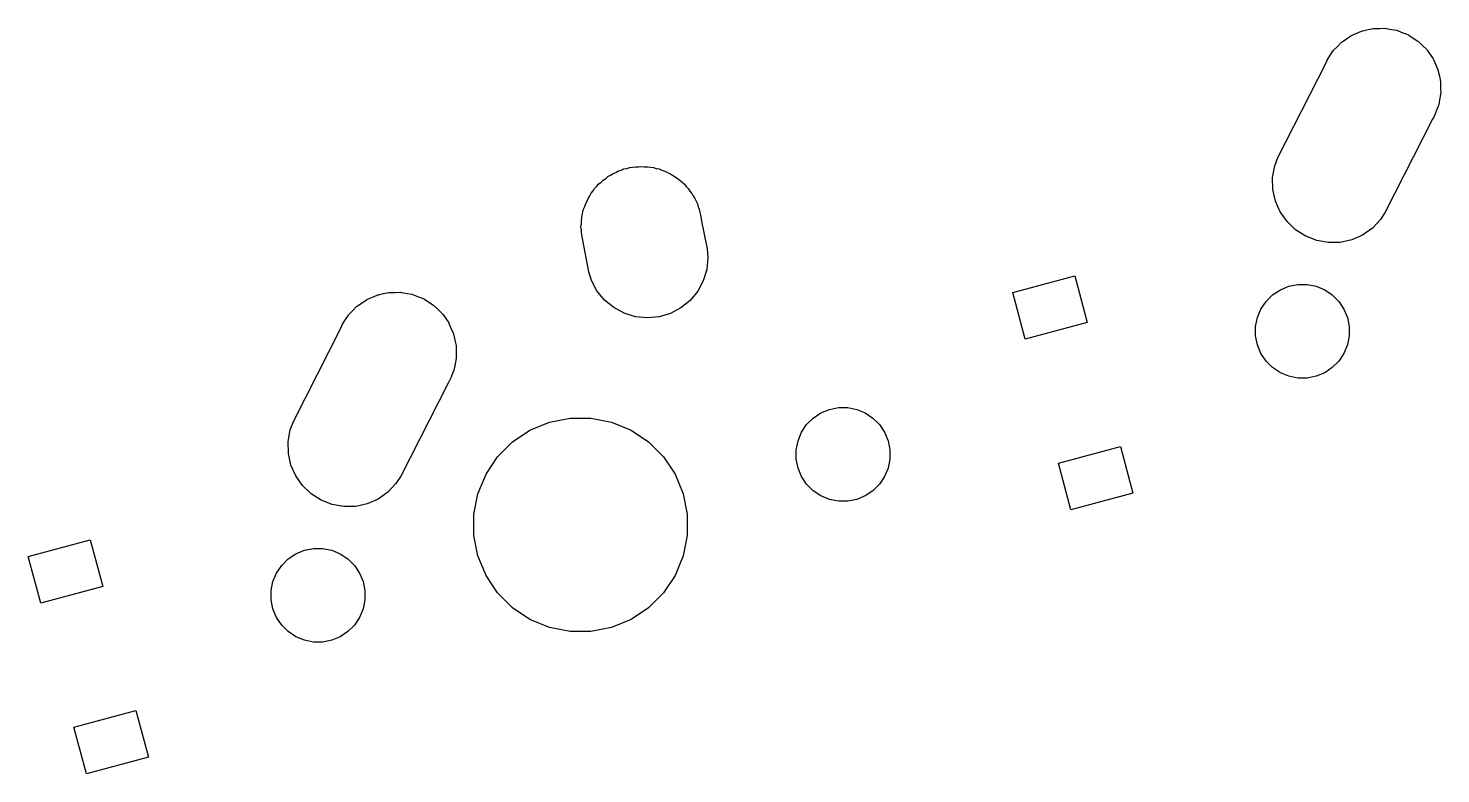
# Model space of a CAD drawing. Extents: x -26.1 to -7.5, y -7.6 to -2.3.
# Drawn here: x -13.38 to -12.341, y -4.885 to -4.337 of the extents above; entities that cross this region are included whole.
import ezdxf

# ---------------------------------------------------------------- set-up
doc = ezdxf.new("R2010")
doc.units = 0
doc.header["$MEASUREMENT"] = 0
doc.layers.add('BLACK', color=7, linetype='CONTINUOUS')

msp = doc.modelspace()

# ---------------------------------------------------------------- linework, layer by layer
at = {"layer": 'BLACK', "linetype": 'CONTINUOUS'}
for p, q in [((-12.4133, -4.34659), (-12.4101, -4.34442)), ((-12.4101, -4.34442), (-12.4069, -4.3422)), ((-12.4069, -4.3422), (-12.4064, -4.342)), ((-12.4064, -4.342), (-12.406, -4.34174)), ((-12.406, -4.34174), (-12.4025, -4.34025)), ((-12.4025, -4.34025), (-12.3989, -4.33869)), ((-12.3989, -4.33869), (-12.3984, -4.33858)), ((-12.3984, -4.33858), (-12.398, -4.3384)), ((-12.398, -4.3384), (-12.3942, -4.33764)), ((-12.3942, -4.33764), (-12.3904, -4.3368)), ((-12.3904, -4.3368), (-12.3899, -4.33679)), ((-12.3899, -4.33679), (-12.3894, -4.3367)), ((-12.3894, -4.3367), (-12.3855, -4.3367)), ((-12.3855, -4.3367), (-12.3817, -4.33662)), ((-12.3817, -4.33662), (-12.3812, -4.3367)), ((-12.3812, -4.3367), (-12.3807, -4.3367)), ((-12.3807, -4.3367), (-12.3769, -4.33746)), ((-12.3769, -4.33746), (-12.3731, -4.33813)), ((-12.3731, -4.33813), (-12.3726, -4.33831)), ((-12.3726, -4.33831), (-12.3721, -4.3384)), ((-12.3721, -4.3384), (-12.3686, -4.33989)), ((-12.3686, -4.33989), (-12.3649, -4.3413)), ((-12.3649, -4.3413), (-12.3645, -4.34156)), ((-12.3645, -4.34156), (-12.3641, -4.34174)), ((-12.3641, -4.34174), (-12.3609, -4.3439)), ((-12.3609, -4.3439), (-12.3576, -4.34599)), ((-12.4222, -4.35677), (-12.4201, -4.3535)), ((-12.4201, -4.3535), (-12.4197, -4.35315)), ((-12.4197, -4.35315), (-12.4195, -4.35276)), ((-12.4195, -4.35276), (-12.4167, -4.35)), ((-12.4167, -4.35), (-12.414, -4.3472)), ((-12.414, -4.3472), (-12.4136, -4.34692)), ((-12.4136, -4.34692), (-12.4133, -4.34659)), ((-12.3576, -4.34599), (-12.3572, -4.34632)), ((-12.3572, -4.34632), (-12.3568, -4.34659)), ((-12.3568, -4.34659), (-12.3541, -4.34934)), ((-12.3541, -4.34934), (-12.3513, -4.35203)), ((-12.3513, -4.35203), (-12.351, -4.35242)), ((-12.351, -4.35242), (-12.3507, -4.35276)), ((-12.3507, -4.35276), (-12.3485, -4.35599)), ((-12.4605, -4.43176), (-12.4253, -4.36247)), ((-12.4253, -4.36247), (-12.4243, -4.36001)), ((-12.4243, -4.36001), (-12.4222, -4.35677)), ((-12.3485, -4.35599), (-12.3463, -4.35918)), ((-12.3463, -4.35918), (-12.3461, -4.35961)), ((-12.3461, -4.35961), (-12.3458, -4.36001)), ((-12.3458, -4.36001), (-12.3443, -4.3636)), ((-12.3443, -4.3636), (-12.3428, -4.36716)), ((-12.3428, -4.36716), (-12.3427, -4.36763)), ((-12.3427, -4.36763), (-12.3425, -4.36807)), ((-12.3425, -4.36807), (-12.3417, -4.37189)), ((-12.3417, -4.37189), (-12.3409, -4.37568)), ((-12.3409, -4.37568), (-12.3409, -4.37616)), ((-12.3408, -4.38535), (-12.3415, -4.38917)), ((-12.3409, -4.37616), (-12.3408, -4.37663)), ((-12.3408, -4.37663), (-12.3408, -4.38052)), ((-12.3408, -4.38052), (-12.3407, -4.3844)), ((-12.3407, -4.3844), (-12.3408, -4.38487)), ((-12.3408, -4.38487), (-12.3408, -4.38535)), ((-12.3425, -4.39391), (-12.344, -4.3975)), ((-12.3424, -4.39344), (-12.3425, -4.39391)), ((-12.3422, -4.393), (-12.3424, -4.39344)), ((-12.3415, -4.38917), (-12.3422, -4.393)), ((-12.3468, -4.40339), (-12.3815, -4.47184)), ((-12.3458, -4.40197), (-12.3468, -4.40339)), ((-12.3448, -4.39951), (-12.3458, -4.40197)), ((-12.3446, -4.39909), (-12.3448, -4.39951)), ((-12.344, -4.3975), (-12.3446, -4.39909)), ((-12.931, -4.43839), (-12.9287, -4.43817)), ((-12.9287, -4.43817), (-12.9266, -4.43839)), ((-12.4644, -4.44645), (-12.4629, -4.43785)), ((-12.4629, -4.43785), (-12.4605, -4.43176)), ((-12.9586, -4.44977), (-12.9571, -4.44827)), ((-12.9571, -4.44827), (-12.9552, -4.44702)), ((-12.9552, -4.44702), (-12.9535, -4.44559)), ((-12.9535, -4.44559), (-12.9516, -4.4446)), ((-12.9516, -4.4446), (-12.9498, -4.44343)), ((-12.9498, -4.44343), (-12.9477, -4.44256)), ((-12.9477, -4.44256), (-12.9457, -4.4415)), ((-12.9457, -4.4415), (-12.9437, -4.4409)), ((-12.9437, -4.4409), (-12.9418, -4.44009)), ((-12.9418, -4.44009), (-12.9396, -4.43965)), ((-12.9396, -4.43965), (-12.9374, -4.439)), ((-12.9374, -4.439), (-12.9353, -4.4388)), ((-12.9353, -4.4388), (-12.9332, -4.43839)), ((-12.9332, -4.43839), (-12.931, -4.43839)), ((-12.9266, -4.43839), (-12.9245, -4.43839)), ((-12.9245, -4.43839), (-12.9223, -4.43883)), ((-12.9223, -4.43883), (-12.92, -4.43906)), ((-12.92, -4.43906), (-12.918, -4.43968)), ((-12.918, -4.43968), (-12.9159, -4.44009)), ((-12.9159, -4.44009), (-12.9138, -4.44095)), ((-12.9138, -4.44095), (-12.9117, -4.44162)), ((-12.9117, -4.44162), (-12.9098, -4.44262)), ((-12.9098, -4.44262), (-12.9079, -4.44343)), ((-12.9079, -4.44343), (-12.906, -4.44468)), ((-12.906, -4.44468), (-12.904, -4.44576)), ((-12.904, -4.44576), (-12.9024, -4.4471)), ((-12.9024, -4.4471), (-12.9006, -4.44827)), ((-12.9006, -4.44827), (-12.899, -4.44987)), ((-12.4642, -4.45517), (-12.4644, -4.44645)), ((-12.9668, -4.45982), (-12.9658, -4.45782)), ((-12.9658, -4.45782), (-12.9644, -4.4562)), ((-12.9644, -4.4562), (-12.9633, -4.45444)), ((-12.9633, -4.45444), (-12.9617, -4.45284)), ((-12.9617, -4.45284), (-12.9602, -4.4511)), ((-12.9602, -4.4511), (-12.9586, -4.44977)), ((-12.899, -4.44987), (-12.8973, -4.45131)), ((-12.8973, -4.45131), (-12.8959, -4.45295)), ((-12.8959, -4.45295), (-12.8944, -4.45444)), ((-12.8944, -4.45444), (-12.8932, -4.45632)), ((-12.8932, -4.45632), (-12.8918, -4.45808)), ((-12.8918, -4.45808), (-12.8908, -4.45994)), ((-12.4623, -4.46369), (-12.4642, -4.45517)), ((-12.9714, -4.46976), (-12.9706, -4.46767)), ((-12.9706, -4.46767), (-12.9699, -4.46551)), ((-12.9699, -4.46551), (-12.9689, -4.46365)), ((-12.9689, -4.46365), (-12.9681, -4.4617)), ((-12.9681, -4.4617), (-12.9668, -4.45982)), ((-12.8908, -4.45994), (-12.8896, -4.4617)), ((-12.8896, -4.4617), (-12.8887, -4.46379)), ((-12.8887, -4.46379), (-12.8877, -4.46579)), ((-12.8877, -4.46579), (-12.8871, -4.46781)), ((-12.8871, -4.46781), (-12.8863, -4.46976)), ((-12.4588, -4.47167), (-12.4623, -4.46369)), ((-12.9731, -4.47831), (-12.9727, -4.4761)), ((-12.9731, -4.48043), (-12.9731, -4.47831)), ((-12.9727, -4.4761), (-12.9725, -4.47385)), ((-12.9725, -4.47385), (-12.9719, -4.47183)), ((-12.9719, -4.47183), (-12.9714, -4.46976)), ((-12.8863, -4.46976), (-12.8858, -4.47198)), ((-12.8858, -4.47198), (-12.8858, -4.47205)), ((-12.8858, -4.47205), (-12.8854, -4.4741)), ((-12.8854, -4.4741), (-12.8846, -4.47831)), ((-12.8846, -4.47831), (-12.8846, -4.47839)), ((-12.8846, -4.47839), (-12.8806, -4.49878)), ((-12.4538, -4.47882), (-12.4588, -4.47167)), ((-12.4475, -4.48486), (-12.4538, -4.47882)), ((-12.385, -4.47735), (-12.391, -4.48365)), ((-12.3815, -4.47184), (-12.385, -4.47735)), ((-12.9734, -4.48253), (-12.9731, -4.48043)), ((-12.9731, -4.48478), (-12.9734, -4.48253)), ((-12.9731, -4.48704), (-12.9731, -4.48478)), ((-12.9723, -4.49125), (-12.9731, -4.48704)), ((-12.4401, -4.48955), (-12.4475, -4.48486)), ((-12.432, -4.49272), (-12.4401, -4.48955)), ((-12.3982, -4.48865), (-12.4062, -4.49216)), ((-12.391, -4.48365), (-12.3982, -4.48865)), ((-12.9675, -4.51577), (-12.9723, -4.49125)), ((-12.8806, -4.49878), (-12.88, -4.50529)), ((-12.4234, -4.49423), (-12.432, -4.49272)), ((-12.4147, -4.49405), (-12.4234, -4.49423)), ((-12.4062, -4.49216), (-12.4147, -4.49405)), ((-12.88, -4.50529), (-12.8808, -4.51397)), ((-12.9656, -4.52203), (-12.9675, -4.51577)), ((-12.8808, -4.51397), (-12.8834, -4.52231)), ((-12.6557, -4.53094), (-12.61, -4.51871)), ((-12.61, -4.51871), (-12.6009, -4.55294)), ((-13.1224, -4.53251), (-13.1186, -4.53176)), ((-13.1186, -4.53176), (-13.1148, -4.53092)), ((-13.1148, -4.53092), (-13.1143, -4.53091)), ((-13.1143, -4.53091), (-13.1139, -4.53081)), ((-13.1139, -4.53081), (-13.11, -4.53081)), ((-13.11, -4.53081), (-13.1061, -4.53073)), ((-13.1061, -4.53073), (-13.1056, -4.53081)), ((-13.1056, -4.53081), (-13.1051, -4.53081)), ((-13.1051, -4.53081), (-13.1013, -4.53157)), ((-13.1013, -4.53157), (-13.0975, -4.53225)), ((-12.9616, -4.52974), (-12.9656, -4.52203)), ((-12.956, -4.5365), (-12.9616, -4.52974)), ((-12.8875, -4.52999), (-12.8931, -4.53672)), ((-12.8834, -4.52231), (-12.8875, -4.52999)), ((-12.6465, -4.56517), (-12.6557, -4.53094)), ((-12.4644, -4.53264), (-12.4587, -4.52887)), ((-12.4587, -4.52887), (-12.4525, -4.52627)), ((-12.4525, -4.52627), (-12.4458, -4.52494)), ((-12.4458, -4.52494), (-12.439, -4.52494)), ((-12.439, -4.52494), (-12.4324, -4.52627)), ((-12.4324, -4.52627), (-12.4261, -4.52887)), ((-12.4261, -4.52887), (-12.4205, -4.53264)), ((-13.1412, -4.54412), (-13.1385, -4.54131)), ((-13.1385, -4.54131), (-13.1381, -4.54104)), ((-13.1381, -4.54104), (-13.1377, -4.5407)), ((-13.1377, -4.5407), (-13.1345, -4.53854)), ((-13.1345, -4.53854), (-13.1313, -4.53631)), ((-13.1313, -4.53631), (-13.1309, -4.53612)), ((-13.1309, -4.53612), (-13.1305, -4.53585)), ((-13.1305, -4.53585), (-13.1269, -4.53436)), ((-13.1269, -4.53436), (-13.1233, -4.5328)), ((-13.1233, -4.5328), (-13.1229, -4.5327)), ((-13.1229, -4.5327), (-13.1224, -4.53251)), ((-13.0975, -4.53225), (-13.0971, -4.53242)), ((-13.0971, -4.53242), (-13.0966, -4.53251)), ((-13.0966, -4.53251), (-13.093, -4.534)), ((-13.093, -4.534), (-13.0894, -4.53541)), ((-13.0894, -4.53541), (-13.089, -4.53567)), ((-13.089, -4.53567), (-13.0885, -4.53585)), ((-13.0885, -4.53585), (-13.0853, -4.53802)), ((-13.0853, -4.53802), (-13.082, -4.54011)), ((-13.082, -4.54011), (-13.0817, -4.54044)), ((-13.0817, -4.54044), (-13.0813, -4.5407)), ((-13.0813, -4.5407), (-13.0785, -4.54345)), ((-12.9493, -4.54206), (-12.956, -4.5365)), ((-12.9416, -4.5462), (-12.9493, -4.54206)), ((-12.8931, -4.53672), (-12.8999, -4.54223)), ((-12.473, -4.54308), (-12.4692, -4.53743)), ((-12.4692, -4.53743), (-12.4644, -4.53264)), ((-12.4205, -4.53264), (-12.4157, -4.53743)), ((-12.4157, -4.53743), (-12.4119, -4.54308)), ((-13.1488, -4.55412), (-13.1466, -4.55089)), ((-13.1466, -4.55089), (-13.1445, -4.54761)), ((-13.1445, -4.54761), (-13.1442, -4.54727)), ((-13.1442, -4.54727), (-13.1439, -4.54687)), ((-13.1439, -4.54687), (-13.1412, -4.54412)), ((-13.0785, -4.54345), (-13.0757, -4.54614)), ((-13.0757, -4.54614), (-13.0754, -4.54653)), ((-13.0754, -4.54653), (-13.0751, -4.54687)), ((-13.0751, -4.54687), (-13.0729, -4.5501)), ((-13.0729, -4.5501), (-13.0707, -4.55329)), ((-12.9333, -4.54876), (-12.9416, -4.5462)), ((-12.9246, -4.54965), (-12.9333, -4.54876)), ((-12.9159, -4.54882), (-12.9246, -4.54965)), ((-12.9076, -4.54632), (-12.9159, -4.54882)), ((-12.8999, -4.54223), (-12.9076, -4.54632)), ((-12.4769, -4.556), (-12.4755, -4.54935)), ((-12.4755, -4.54935), (-12.473, -4.54308)), ((-12.4119, -4.54308), (-12.4093, -4.54935)), ((-12.4093, -4.54935), (-12.408, -4.556)), ((-13.1849, -4.62588), (-13.1498, -4.55658)), ((-13.1498, -4.55658), (-13.1488, -4.55412)), ((-13.0707, -4.55329), (-13.0705, -4.55373)), ((-13.0705, -4.55373), (-13.0703, -4.55412)), ((-13.0703, -4.55412), (-13.0688, -4.55772)), ((-13.0688, -4.55772), (-13.0672, -4.56128)), ((-13.0672, -4.56128), (-13.0671, -4.56174)), ((-13.0671, -4.56174), (-13.0669, -4.56218)), ((-13.0669, -4.56218), (-13.0662, -4.566)), ((-12.6009, -4.55294), (-12.6465, -4.56517)), ((-12.4769, -4.56279), (-12.4769, -4.556)), ((-12.4755, -4.56944), (-12.4769, -4.56279)), ((-12.408, -4.56279), (-12.4093, -4.56944)), ((-12.408, -4.556), (-12.408, -4.56279)), ((-13.0662, -4.566), (-13.0653, -4.5698)), ((-13.0653, -4.5698), (-13.0653, -4.57027)), ((-13.0653, -4.57027), (-13.0652, -4.57074)), ((-13.0652, -4.57074), (-13.0652, -4.57463)), ((-12.473, -4.57571), (-12.4755, -4.56944)), ((-12.4093, -4.56944), (-12.4119, -4.57571)), ((-13.066, -4.58328), (-13.0667, -4.58711)), ((-13.0652, -4.57947), (-13.066, -4.58328)), ((-13.0652, -4.57463), (-13.0651, -4.57852)), ((-13.0651, -4.57852), (-13.0652, -4.57899)), ((-13.0652, -4.57899), (-13.0652, -4.57947)), ((-12.4692, -4.58135), (-12.473, -4.57571)), ((-12.4644, -4.58615), (-12.4692, -4.58135)), ((-12.4157, -4.58135), (-12.4205, -4.58615)), ((-12.4119, -4.57571), (-12.4157, -4.58135)), ((-13.0692, -4.59363), (-13.0703, -4.59608)), ((-13.069, -4.5932), (-13.0692, -4.59363)), ((-13.0684, -4.59161), (-13.069, -4.5932)), ((-13.0669, -4.58802), (-13.0684, -4.59161)), ((-13.0668, -4.58756), (-13.0669, -4.58802)), ((-13.0667, -4.58711), (-13.0668, -4.58756)), ((-12.4587, -4.58992), (-12.4644, -4.58615)), ((-12.4525, -4.59252), (-12.4587, -4.58992)), ((-12.4458, -4.59384), (-12.4525, -4.59252)), ((-12.439, -4.59384), (-12.4458, -4.59384)), ((-12.4324, -4.59252), (-12.439, -4.59384)), ((-12.4261, -4.58992), (-12.4324, -4.59252)), ((-12.4205, -4.58615), (-12.4261, -4.58992)), ((-13.0712, -4.59751), (-13.1059, -4.66595)), ((-13.0703, -4.59608), (-13.0712, -4.59751)), ((-12.9966, -4.62626), (-12.9814, -4.62324)), ((-12.9814, -4.62324), (-12.966, -4.62324)), ((-12.966, -4.62324), (-12.9508, -4.62626)), ((-12.8073, -4.62802), (-12.8025, -4.62322)), ((-12.8025, -4.62322), (-12.7968, -4.61945)), ((-12.7968, -4.61945), (-12.7905, -4.61686)), ((-12.7905, -4.61686), (-12.7839, -4.61553)), ((-12.7839, -4.61553), (-12.7771, -4.61553)), ((-12.7771, -4.61553), (-12.7704, -4.61686)), ((-12.7704, -4.61686), (-12.7642, -4.61945)), ((-12.7642, -4.61945), (-12.7585, -4.62322)), ((-12.7585, -4.62322), (-12.7537, -4.62802)), ((-13.1888, -4.64056), (-13.1873, -4.63197)), ((-13.1873, -4.63197), (-13.1849, -4.62588)), ((-13.0237, -4.64077), (-13.0109, -4.63218)), ((-13.0109, -4.63218), (-12.9966, -4.62626)), ((-12.9508, -4.62626), (-12.9365, -4.63218)), ((-12.9365, -4.63218), (-12.9236, -4.64077)), ((-12.8136, -4.63993), (-12.811, -4.63366)), ((-12.811, -4.63366), (-12.8073, -4.62802)), ((-12.7537, -4.62802), (-12.75, -4.63366)), ((-12.75, -4.63366), (-12.7474, -4.63993)), ((-13.1886, -4.64928), (-13.1888, -4.64056)), ((-13.0347, -4.6517), (-13.0237, -4.64077)), ((-12.9236, -4.64077), (-12.9127, -4.6517)), ((-12.8149, -4.64659), (-12.8136, -4.63993)), ((-12.7474, -4.63993), (-12.746, -4.64659)), ((-12.622, -4.65644), (-12.5764, -4.64421)), ((-12.5764, -4.64421), (-12.5672, -4.67843)), ((-13.1868, -4.6578), (-13.1886, -4.64928)), ((-13.0432, -4.66456), (-13.0347, -4.6517)), ((-12.9127, -4.6517), (-12.9041, -4.66456)), ((-12.8149, -4.65337), (-12.8149, -4.64659)), ((-12.8136, -4.66003), (-12.8149, -4.65337)), ((-12.746, -4.65337), (-12.7474, -4.66003)), ((-12.746, -4.64659), (-12.746, -4.65337)), ((-12.6129, -4.69066), (-12.622, -4.65644)), ((-13.1832, -4.66579), (-13.1868, -4.6578)), ((-13.1782, -4.67294), (-13.1832, -4.66579)), ((-13.1059, -4.66595), (-13.1095, -4.67147)), ((-13.0492, -4.67885), (-13.0432, -4.66456)), ((-12.9041, -4.66456), (-12.8982, -4.67885)), ((-12.811, -4.6663), (-12.8136, -4.66003)), ((-12.8073, -4.67194), (-12.811, -4.6663)), ((-12.75, -4.6663), (-12.7537, -4.67194)), ((-12.7474, -4.66003), (-12.75, -4.6663)), ((-13.1719, -4.67897), (-13.1782, -4.67294)), ((-13.1095, -4.67147), (-13.1155, -4.67777)), ((-12.8025, -4.67674), (-12.8073, -4.67194)), ((-12.7968, -4.68051), (-12.8025, -4.67674)), ((-12.7585, -4.67674), (-12.7642, -4.68051)), ((-12.7537, -4.67194), (-12.7585, -4.67674)), ((-13.1646, -4.68366), (-13.1719, -4.67897)), ((-13.1565, -4.68683), (-13.1646, -4.68366)), ((-13.1479, -4.68835), (-13.1565, -4.68683)), ((-13.1306, -4.68628), (-13.1391, -4.68816)), ((-13.1226, -4.68277), (-13.1306, -4.68628)), ((-13.1155, -4.67777), (-13.1226, -4.68277)), ((-13.0522, -4.69401), (-13.0492, -4.67885)), ((-12.8982, -4.67885), (-12.8952, -4.69401)), ((-12.7905, -4.68311), (-12.7968, -4.68051)), ((-12.7839, -4.68443), (-12.7905, -4.68311)), ((-12.7771, -4.68443), (-12.7839, -4.68443)), ((-12.7704, -4.68311), (-12.7771, -4.68443)), ((-12.7642, -4.68051), (-12.7704, -4.68311)), ((-12.5672, -4.67843), (-12.6129, -4.69066)), ((-13.1391, -4.68816), (-13.1479, -4.68835)), ((-13.0522, -4.70948), (-13.0522, -4.69401)), ((-12.8952, -4.69401), (-12.8952, -4.70948)), ((-13.3801, -4.72505), (-13.3345, -4.71283)), ((-13.3345, -4.71283), (-13.3253, -4.74705)), ((-13.0492, -4.72464), (-13.0522, -4.70948)), ((-12.8952, -4.70948), (-12.8982, -4.72464)), ((-13.3709, -4.75928), (-13.3801, -4.72505)), ((-13.1936, -4.73155), (-13.1888, -4.72675)), ((-13.1888, -4.72675), (-13.1832, -4.72298)), ((-13.1832, -4.72298), (-13.1769, -4.72038)), ((-13.1769, -4.72038), (-13.1703, -4.71906)), ((-13.1703, -4.71906), (-13.1635, -4.71906)), ((-13.1635, -4.71906), (-13.1568, -4.72038)), ((-13.1568, -4.72038), (-13.1505, -4.72298)), ((-13.1505, -4.72298), (-13.1449, -4.72675)), ((-13.1449, -4.72675), (-13.1401, -4.73155)), ((-13.0432, -4.73893), (-13.0492, -4.72464)), ((-12.8982, -4.72464), (-12.9041, -4.73893)), ((-13.2, -4.74346), (-13.1974, -4.73719)), ((-13.1974, -4.73719), (-13.1936, -4.73155)), ((-13.1401, -4.73155), (-13.1363, -4.73719)), ((-13.1363, -4.73719), (-13.1337, -4.74346)), ((-13.0347, -4.75178), (-13.0432, -4.73893)), ((-12.9041, -4.73893), (-12.9127, -4.75178)), ((-13.3253, -4.74705), (-13.3709, -4.75928)), ((-13.2013, -4.75011), (-13.2, -4.74346)), ((-13.1337, -4.74346), (-13.1324, -4.75011)), ((-13.2013, -4.7569), (-13.2013, -4.75011)), ((-13.2, -4.76356), (-13.2013, -4.7569)), ((-13.1324, -4.7569), (-13.1337, -4.76356)), ((-13.1324, -4.75011), (-13.1324, -4.7569)), ((-13.0237, -4.76272), (-13.0347, -4.75178)), ((-12.9127, -4.75178), (-12.9236, -4.76272)), ((-13.1974, -4.76983), (-13.2, -4.76356)), ((-13.1936, -4.77547), (-13.1974, -4.76983)), ((-13.1363, -4.76983), (-13.1401, -4.77547)), ((-13.1337, -4.76356), (-13.1363, -4.76983)), ((-13.0109, -4.77131), (-13.0237, -4.76272)), ((-12.9236, -4.76272), (-12.9365, -4.77131)), ((-13.1888, -4.78027), (-13.1936, -4.77547)), ((-13.1832, -4.78404), (-13.1888, -4.78027)), ((-13.1449, -4.78027), (-13.1505, -4.78404)), ((-13.1401, -4.77547), (-13.1449, -4.78027)), ((-12.9966, -4.77723), (-13.0109, -4.77131)), ((-12.9814, -4.78024), (-12.9966, -4.77723)), ((-12.966, -4.78024), (-12.9814, -4.78024)), ((-12.9508, -4.77723), (-12.966, -4.78024)), ((-12.9365, -4.77131), (-12.9508, -4.77723)), ((-13.1769, -4.78663), (-13.1832, -4.78404)), ((-13.1703, -4.78796), (-13.1769, -4.78663)), ((-13.1635, -4.78796), (-13.1703, -4.78796)), ((-13.1568, -4.78663), (-13.1635, -4.78796)), ((-13.1505, -4.78404), (-13.1568, -4.78663)), ((-13.3465, -4.85055), (-13.3009, -4.83832)), ((-13.3009, -4.83832), (-13.2917, -4.87255)), ((-13.3373, -4.88478), (-13.3465, -4.85055)), ((-13.2917, -4.87255), (-13.3373, -4.88478))]:
    msp.add_line(p, q, dxfattribs=at)

doc.saveas('drawing.dxf')
